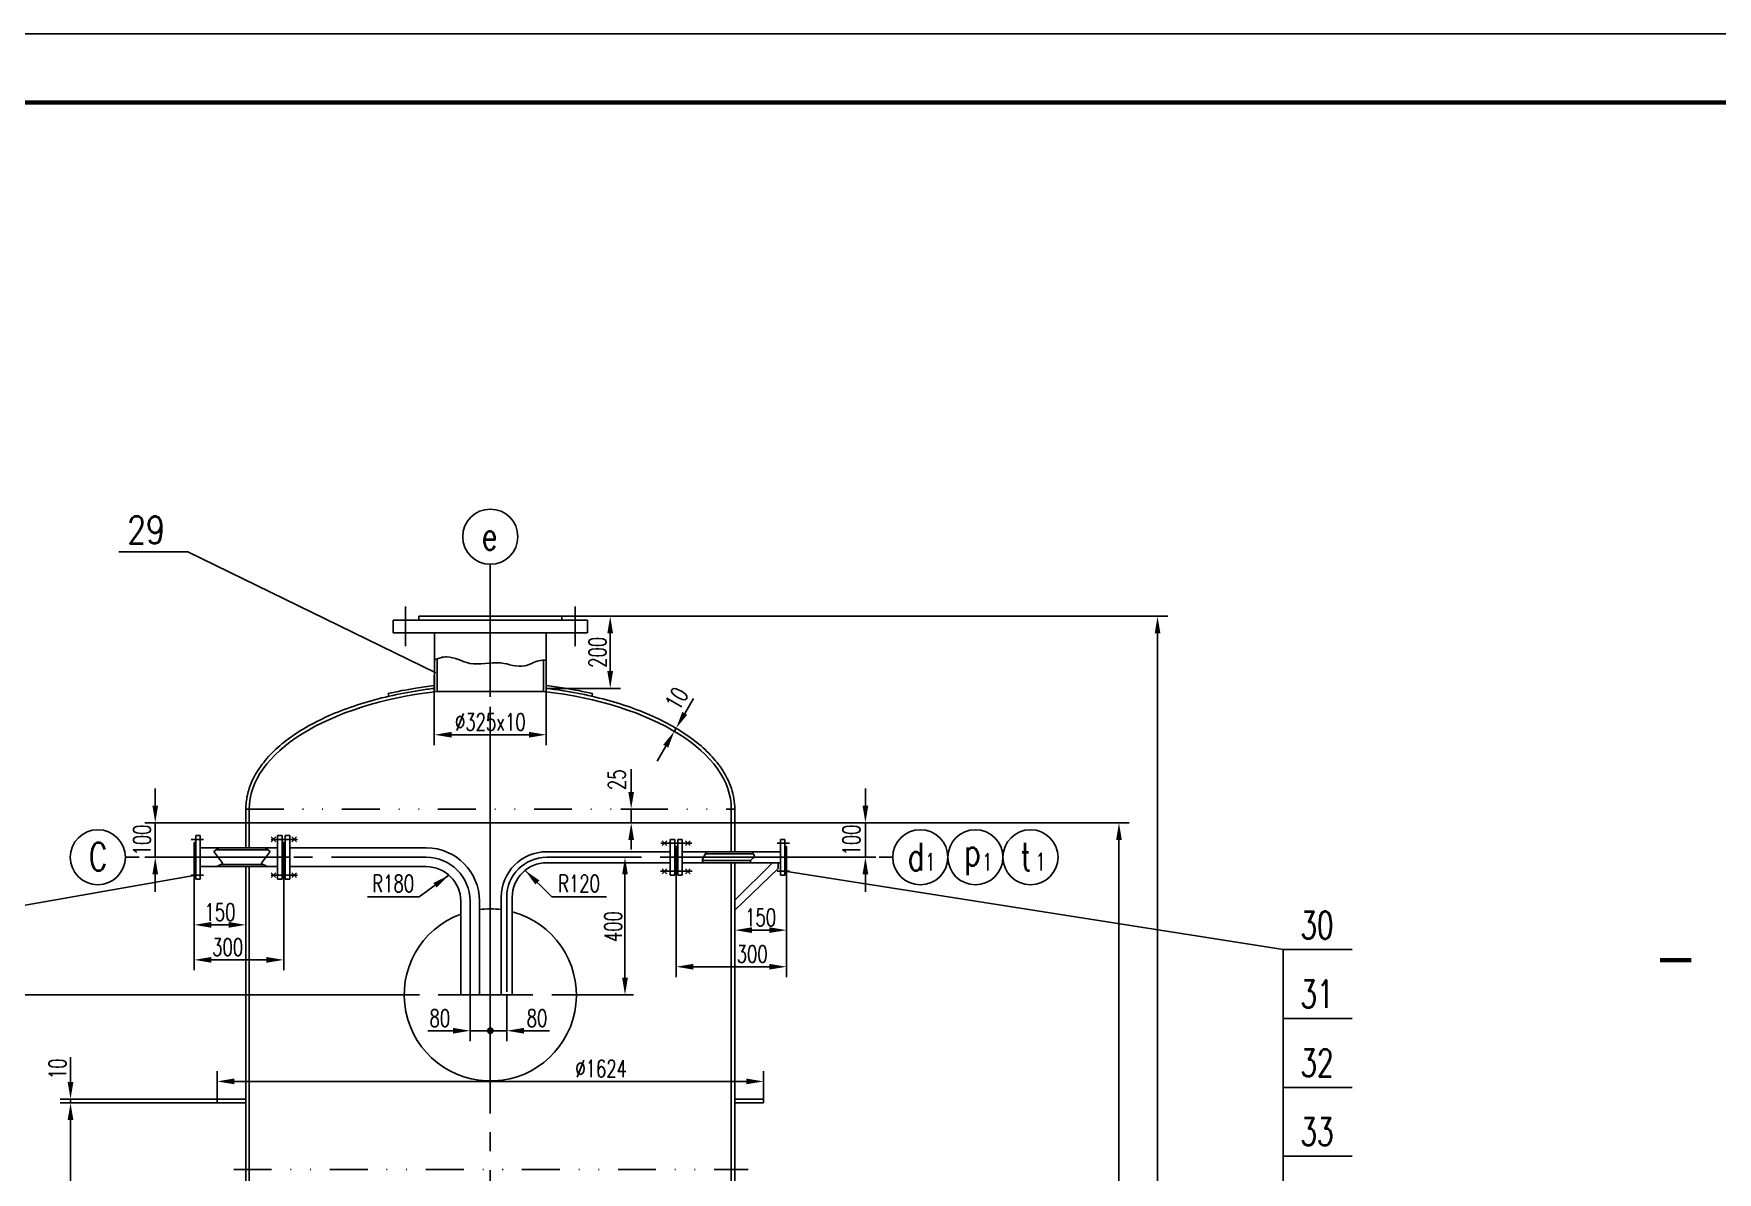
# Model space of a CAD drawing. Extents: x 1416 to 4159, y -4009 to -2804.
# Drawn here: x 1541.2 to 1785.7, y -2977.2 to -2811.8 of the extents above; entities that cross this region are included whole.
import ezdxf
from ezdxf.enums import TextEntityAlignment as Align

# ---------------------------------------------------------------- set-up
doc = ezdxf.new("R2010")
doc.units = 0
doc.header["$LTSCALE"] = 11
doc.header["$MEASUREMENT"] = 0
doc.linetypes.add('CENTER', pattern=[2, 1.25, -0.25, 0.25, -0.25])
doc.linetypes.add('DIVIDE', pattern=[1.25, 0.5, -0.25, 0, -0.25, 0, -0.25])
doc.layers.get('0').update_dxf_attribs({"linetype": 'CONTINUOUS'})
doc.layers.get('DEFPOINTS').update_dxf_attribs({"linetype": 'CONTINUOUS'})
for name, color, linetype in [('1', 2, 'CENTER'), ('2', 2, 'CONTINUOUS'), ('3', 2, 'DIVIDE'), ('6', 2, 'CONTINUOUS')]:
    doc.layers.add(name, color=color, linetype=linetype)
doc.styles.add('H5', font='romans', dxfattribs={"width": 0.8, "bigfont": 'HZ5.SHX'})
doc.styles.add('HZ', font='txt', dxfattribs={"width": 0.5, "bigfont": 'hztxt.shx'})
doc.styles.add('HZ5', font='romans.shx', dxfattribs={"width": 0.7, "bigfont": 'hztxt.shx'})
doc.styles.add('HZTXT', font='ROMANS', dxfattribs={"width": 0.7, "bigfont": 'HZTXT'})
doc.dimstyles.new('STANDARD$0', dxfattribs={"dimscale": 0, "dimtxt": 4, "dimasz": 3, "dimexe": 1.5, "dimexo": 0, "dimgap": 1, "dimtad": 1, "dimdec": 0, "dimlfac": 5, "dimzin": 12, "dimtxsty": 'H5', "dimcen": 0, "dimazin": 3, "dimtfac": 1, "dimtdec": 0, "dimtmove": 0, "dimatfit": 3, "dimtvp": 0.833333, "dimtolj": 1, "dimtzin": 1})

# ---------------------------------------------------------------- blocks, each defined once
blk = doc.blocks.new('*D46')
at = {"color": 2, "linetype": 'BYBLOCK'}
for p, q in [((2765.16, -2990.06), (2708.45, -2990.06)), ((2709.95, -3076.05), (2709.95, -2992.56)), ((2763.16, -3078.55), (2708.45, -3078.55))]:
    blk.add_line(p, q, dxfattribs=at)
for points in [[(2709.53, -2992.56), (2710.36, -2992.56), (2709.95, -2990.06)], [(2709.53, -3076.05), (2710.36, -3076.05), (2709.95, -3078.55)]]:
    blk.add_solid(points, dxfattribs=at)
at = {"layer": 'DEFPOINTS', "color": 0, "linetype": 'BYBLOCK'}
for p in [(2709.95, -2990.06), (2765.16, -2990.06), (2763.16, -3078.55)]:
    blk.add_point(p, dxfattribs=at)
at = {"color": 2, "linetype": 'BYBLOCK', "insert": (2708.1, -3034.31), "char_height": 2.5, "attachment_point": 5, "rotation": 90, "style": 'HZ5'}
blk.add_mtext('\\A1;5700', dxfattribs=at)
blk = doc.blocks.new('*D54')
at = {"color": 2, "linetype": 'BYBLOCK'}
for p, q in [((1613.34, -2896.41), (1705.94, -2896.41)), ((1704.44, -2898.91), (1704.44, -3573.36)), ((1633.13, -3575.86), (1705.94, -3575.86))]:
    blk.add_line(p, q, dxfattribs=at)
for points in [[(1704.03, -2898.91), (1704.86, -2898.91), (1704.44, -2896.41)], [(1704.03, -3573.36), (1704.86, -3573.36), (1704.44, -3575.86)]]:
    blk.add_solid(points, dxfattribs=at)
at = {"layer": 'DEFPOINTS', "color": 0, "linetype": 'BYBLOCK'}
for p in [(1613.34, -2896.41), (1633.13, -3575.86), (1704.44, -3575.86)]:
    blk.add_point(p, dxfattribs=at)
at = {"color": 2, "linetype": 'BYBLOCK', "insert": (1702.59, -3206.22), "char_height": 2.5, "attachment_point": 5, "rotation": 90, "style": 'HZ5'}
blk.add_mtext('\\A1;~35385', dxfattribs=at)
blk = doc.blocks.new('*D53')
at = {"color": 2, "linetype": 'BYBLOCK'}
for p, q in [((2794.92, -2965.06), (2871.06, -2965.06)), ((2869.56, -2967.56), (2869.56, -3462.6)), ((2800.85, -3465.1), (2871.06, -3465.1))]:
    blk.add_line(p, q, dxfattribs=at)
for points in [[(2869.14, -2967.56), (2869.97, -2967.56), (2869.56, -2965.06)], [(2869.14, -3462.6), (2869.97, -3462.6), (2869.56, -3465.1)]]:
    blk.add_solid(points, dxfattribs=at)
at = {"layer": 'DEFPOINTS', "color": 0, "linetype": 'BYBLOCK'}
for p in [(2794.92, -2965.06), (2800.85, -3465.1), (2869.56, -3465.1)]:
    blk.add_point(p, dxfattribs=at)
at = {"color": 2, "linetype": 'BYBLOCK', "insert": (2867.71, -3205.47), "char_height": 2.5, "attachment_point": 5, "rotation": 90, "style": 'HZ5'}
blk.add_mtext('\\A1;29100', dxfattribs=at)
blk = doc.blocks.new('*D64')
at = {"color": 2, "linetype": 'BYBLOCK'}
for p, q in [((2738.6, -3023.01), (2738.6, -3018.94)), ((2817.93, -3023.01), (2817.93, -3018.94)), ((2741.1, -3020.44), (2815.43, -3020.44))]:
    blk.add_line(p, q, dxfattribs=at)
for points in [[(2741.1, -3020.02), (2741.1, -3020.86), (2738.6, -3020.44)], [(2815.43, -3020.02), (2815.43, -3020.86), (2817.93, -3020.44)]]:
    blk.add_solid(points, dxfattribs=at)
at = {"layer": 'DEFPOINTS', "color": 0, "linetype": 'BYBLOCK'}
for p in [(2817.93, -3020.44), (2738.6, -3023.01), (2817.93, -3023.01)]:
    blk.add_point(p, dxfattribs=at)
at = {"color": 2, "linetype": 'BYBLOCK', "insert": (2794.36, -3018.59), "char_height": 2.5, "attachment_point": 5, "style": 'HZ5'}
blk.add_mtext('\\A1;∅1624', dxfattribs=at)
blk = doc.blocks.new('*D19')
at = {"color": 2, "linetype": 'BYBLOCK'}
for p, q in [((2786.44, -2935.06), (2797.18, -2935.06)), ((2795.68, -2943.03), (2795.68, -2937.56)), ((2786.39, -2945.53), (2797.18, -2945.53))]:
    blk.add_line(p, q, dxfattribs=at)
for points in [[(2795.26, -2937.56), (2796.1, -2937.56), (2795.68, -2935.06)], [(2795.26, -2943.03), (2796.1, -2943.03), (2795.68, -2945.53)]]:
    blk.add_solid(points, dxfattribs=at)
at = {"layer": 'DEFPOINTS', "color": 0, "linetype": 'BYBLOCK'}
for p in [(2786.44, -2935.06), (2795.68, -2935.06), (2786.39, -2945.53)]:
    blk.add_point(p, dxfattribs=at)
at = {"color": 2, "linetype": 'BYBLOCK', "insert": (2793.83, -2940.3), "char_height": 2.5, "attachment_point": 5, "rotation": 90, "style": 'HZ5'}
blk.add_mtext('\\A1;200', dxfattribs=at)
blk = doc.blocks.new('*D21')
at = {"color": 2, "linetype": 'BYBLOCK'}
for p, q in [((2770.14, -2943.6), (2770.14, -2953.77)), ((2786.39, -2943.6), (2786.39, -2953.77)), ((2772.64, -2952.27), (2783.89, -2952.27))]:
    blk.add_line(p, q, dxfattribs=at)
for points in [[(2772.64, -2951.85), (2772.64, -2952.68), (2770.14, -2952.27)], [(2783.89, -2951.85), (2783.89, -2952.68), (2786.39, -2952.27)]]:
    blk.add_solid(points, dxfattribs=at)
at = {"layer": 'DEFPOINTS', "color": 0, "linetype": 'BYBLOCK'}
for p in [(2770.14, -2943.6), (2786.39, -2943.6), (2786.39, -2952.27)]:
    blk.add_point(p, dxfattribs=at)
at = {"color": 2, "linetype": 'BYBLOCK', "insert": (2778.27, -2950.42), "char_height": 2.5, "attachment_point": 5, "style": 'HZ5'}
blk.add_mtext('\\A1;∅325x10', dxfattribs=at)
blk = doc.blocks.new('*D18')
at = {"color": 2, "linetype": 'BYBLOCK'}
for p, q in [((2821.27, -3005.41), (2821.27, -3016.64)), ((2813.77, -3013.67), (2813.77, -3016.64)), ((2816.27, -3015.14), (2818.77, -3015.14))]:
    blk.add_line(p, q, dxfattribs=at)
for points in [[(2816.27, -3014.72), (2816.27, -3015.55), (2813.77, -3015.14)], [(2818.77, -3014.72), (2818.77, -3015.55), (2821.27, -3015.14)]]:
    blk.add_solid(points, dxfattribs=at)
at = {"layer": 'DEFPOINTS', "color": 0, "linetype": 'BYBLOCK'}
for p in [(2821.27, -3005.41), (2813.77, -3013.67), (2821.27, -3015.14)]:
    blk.add_point(p, dxfattribs=at)
at = {"color": 2, "linetype": 'BYBLOCK', "insert": (2817.52, -3013.29), "char_height": 2.5, "attachment_point": 5, "style": 'HZ5'}
blk.add_mtext('\\A1;150', dxfattribs=at)
blk = doc.blocks.new('*D99')
at = {"color": 2, "linetype": 'BYBLOCK'}
for p, q in [((2738.6, -3005.72), (2715.81, -3005.72)), ((2717.31, -3440.53), (2717.31, -3008.22)), ((2738.6, -3443.03), (2715.81, -3443.03))]:
    blk.add_line(p, q, dxfattribs=at)
for points in [[(2716.89, -3008.22), (2717.73, -3008.22), (2717.31, -3005.72)], [(2716.89, -3440.53), (2717.73, -3440.53), (2717.31, -3443.03)]]:
    blk.add_solid(points, dxfattribs=at)
at = {"layer": 'DEFPOINTS', "color": 0, "linetype": 'BYBLOCK'}
for p in [(2717.31, -3005.72), (2738.6, -3005.72), (2738.6, -3443.03)]:
    blk.add_point(p, dxfattribs=at)
at = {"color": 2, "linetype": 'BYBLOCK', "insert": (2715.46, -3224.37), "char_height": 2.5, "attachment_point": 5, "rotation": 90, "style": 'HZ5'}
blk.add_mtext('\\A1;9x3000=27000', dxfattribs=at)

msp = doc.modelspace()

# ---------------------------------------------------------------- linework, layer by layer
for p, q in [((1593.42103, -2896.9941), (1593.42103, -2898.8036)), ((1607.54847, -2896.9941), (1593.42103, -2896.9941)), ((1597.1648, -2896.41279), (1597.1648, -2896.9941)), ((1607.54847, -2896.41279), (1597.1648, -2896.41279)), ((1607.54847, -2896.41279), (1617.93215, -2896.41279)), ((1607.54847, -2896.9941), (1621.67592, -2896.9941)), ((1617.93215, -2896.41279), (1617.93215, -2896.9941)), ((1621.67592, -2896.9941), (1621.67592, -2898.8036)), ((1593.42103, -2898.8036), (1607.54847, -2898.8036)), ((1599.42347, -2898.8036), (1599.42347, -2907.39086)), ((1621.67592, -2898.8036), (1607.54847, -2898.8036)), ((1615.67347, -2898.8036), (1615.67347, -2907.39086)), ((1599.82347, -2902.59469), (1599.82347, -2907.34436)), ((1615.27347, -2902.80601), (1615.27347, -2907.34436)), ((1592.70129, -2907.64145), (1592.79108, -2908.03122)), ((1599.82347, -2907.34436), (1615.27347, -2907.34436)), ((1622.39566, -2907.64145), (1622.30587, -2908.03122)), ((1572.04847, -2924.41279), (1572.04847, -2930.05023)), ((1572.04847, -2924.41279), (1572.04847, -2930.05023)), ((1572.04847, -2926.41279), (1643.04847, -2926.41279)), ((1572.54847, -2924.41279), (1572.54847, -2930.05023)), ((1572.54847, -2924.41279), (1572.54847, -2930.05023)), ((1642.54847, -2924.41279), (1642.54847, -2930.61279)), ((1643.04847, -2924.41279), (1643.04847, -2930.61279)), ((1643.04847, -2924.41279), (1643.04847, -2930.61279)), ((1564.77112, -2931.41279), (1564.77112, -2928.25075)), ((1564.77112, -2928.25075), (1565.42747, -2928.25075)), ((1565.42747, -2928.25075), (1565.42747, -2931.41279)), ((1575.71744, -2929.15276), (1576.40348, -2928.46672)), ((1576.40348, -2929.15276), (1575.71744, -2928.46672)), ((1577.32583, -2928.25075), (1576.66947, -2928.25075)), ((1576.66947, -2928.25075), (1576.66947, -2931.41279)), ((1577.32583, -2931.41279), (1577.32583, -2928.25075)), ((1577.77112, -2928.25075), (1578.42747, -2928.25075)), ((1577.77112, -2931.41279), (1577.77112, -2928.25075)), ((1578.42747, -2928.25075), (1578.42747, -2931.41279)), ((1579.40227, -2929.15276), (1578.71624, -2928.46672)), ((1578.71624, -2929.15276), (1579.40227, -2928.46672)), ((1633.66947, -2928.8133), (1633.66947, -2931.41279)), ((1634.32583, -2928.8133), (1633.66947, -2928.8133)), ((1634.32583, -2931.41279), (1634.32583, -2928.8133)), ((1634.77112, -2928.8133), (1635.42747, -2928.8133)), ((1634.77112, -2931.41279), (1634.77112, -2928.8133)), ((1635.42747, -2928.8133), (1635.42747, -2931.41279)), ((1649.66947, -2928.8133), (1649.66947, -2931.41279)), ((1650.32583, -2928.8133), (1649.66947, -2928.8133)), ((1650.32583, -2931.41279), (1650.32583, -2928.8133)), ((1564.54847, -2929.28484), (1564.54847, -2931.41279)), ((1564.54847, -2929.28484), (1564.77112, -2929.28484)), ((1572.54847, -2930.05023), (1565.42747, -2930.05023)), ((1572.54847, -2930.35733), (1567.71639, -2930.35733)), ((1572.54847, -2930.05023), (1576.66947, -2930.05023)), ((1572.54847, -2930.35733), (1575.27117, -2930.35733)), ((1577.54847, -2929.28484), (1577.32583, -2929.28484)), ((1577.54847, -2929.28484), (1577.54847, -2931.41279)), ((1577.54847, -2929.28484), (1577.77112, -2929.28484)), ((1577.54847, -2929.28484), (1577.54847, -2931.41279)), ((1598.25125, -2930.05023), (1578.42747, -2930.05023)), ((1615.73654, -2930.61279), (1633.66947, -2930.61279)), ((1632.49465, -2929.02928), (1633.18068, -2929.71531)), ((1633.18068, -2929.02928), (1632.49465, -2929.71531)), ((1634.54847, -2929.84739), (1634.32583, -2929.84739)), ((1634.54847, -2929.84739), (1634.54847, -2931.41279)), ((1634.54847, -2929.84739), (1634.54847, -2931.41279)), ((1634.54847, -2929.84739), (1634.77112, -2929.84739)), ((1649.66947, -2930.61279), (1635.42747, -2930.61279)), ((1636.56797, -2929.02928), (1635.88194, -2929.71531)), ((1635.88194, -2929.02928), (1636.56797, -2929.71531)), ((1645.74299, -2930.91989), (1638.81847, -2930.91989)), ((1650.54847, -2929.84739), (1650.32583, -2929.84739)), ((1650.54847, -2929.84739), (1650.54847, -2931.41279)), ((1564.54847, -2933.54073), (1564.54847, -2931.41279)), ((1564.54847, -2933.54073), (1564.77112, -2933.54073)), ((1564.77112, -2931.41279), (1564.77112, -2934.57483)), ((1565.42747, -2934.57483), (1565.42747, -2931.41279)), ((1572.54847, -2932.77534), (1565.42747, -2932.77534)), ((1572.54847, -2932.46824), (1568.40687, -2932.46824)), ((1572.04847, -2932.77534), (1572.04847, -2976.74046)), ((1572.54847, -2932.46824), (1574.5807, -2932.46824)), ((1572.54847, -2932.77534), (1572.54847, -2976.74046)), ((1572.54847, -2932.77534), (1576.66947, -2932.77534)), ((1576.40348, -2933.67281), (1575.71744, -2934.35885)), ((1575.71744, -2933.67281), (1576.40348, -2934.35885)), ((1576.66947, -2934.57483), (1576.66947, -2931.41279)), ((1577.32583, -2931.41279), (1577.32583, -2934.57483)), ((1577.54847, -2933.54073), (1577.32583, -2933.54073)), ((1577.54847, -2933.54073), (1577.54847, -2931.41279)), ((1577.54847, -2933.54073), (1577.54847, -2931.41279)), ((1577.54847, -2933.54073), (1577.77112, -2933.54073)), ((1577.77112, -2931.41279), (1577.77112, -2934.57483)), ((1578.42747, -2934.57483), (1578.42747, -2931.41279)), ((1598.25125, -2932.77534), (1578.42747, -2932.77534)), ((1578.71624, -2933.67281), (1579.40227, -2934.35885)), ((1579.40227, -2933.67281), (1578.71624, -2934.35885)), ((1615.73654, -2932.21279), (1633.66947, -2932.21279)), ((1633.18068, -2933.79629), (1632.49465, -2933.11026)), ((1632.49465, -2933.79629), (1633.18068, -2933.11026)), ((1633.66947, -2934.01227), (1633.66947, -2931.41279)), ((1634.32583, -2931.41279), (1634.32583, -2934.01227)), ((1634.54847, -2932.97818), (1634.32583, -2932.97818)), ((1634.54847, -2932.97818), (1634.54847, -2931.41279)), ((1634.54847, -2932.97818), (1634.54847, -2931.41279)), ((1634.54847, -2932.97818), (1634.77112, -2932.97818)), ((1634.77112, -2931.41279), (1634.77112, -2934.01227)), ((1635.42747, -2934.01227), (1635.42747, -2931.41279)), ((1649.66947, -2932.21279), (1635.42747, -2932.21279)), ((1635.88194, -2933.79629), (1636.56797, -2933.11026)), ((1636.56797, -2933.79629), (1635.88194, -2933.11026)), ((1645.33291, -2931.90568), (1638.40687, -2931.90568)), ((1642.54847, -2932.21279), (1642.54847, -2976.74046)), ((1643.04847, -2932.21279), (1643.04847, -2976.74046)), ((1648.51687, -2932.21279), (1643.04847, -2937.65006)), ((1649.32739, -2933.06244), (1643.04847, -2939.11501)), ((1649.32739, -2932.21279), (1649.32739, -2933.06244)), ((1649.66947, -2934.01227), (1649.66947, -2931.41279)), ((1650.32583, -2931.41279), (1650.32583, -2934.01227)), ((1650.54847, -2932.97818), (1650.32583, -2932.97818)), ((1650.54847, -2932.97818), (1650.54847, -2931.41279)), ((1564.77112, -2934.57483), (1565.42747, -2934.57483)), ((1577.32583, -2934.57483), (1576.66947, -2934.57483)), ((1577.77112, -2934.57483), (1578.42747, -2934.57483)), ((1634.32583, -2934.01227), (1633.66947, -2934.01227)), ((1634.77112, -2934.01227), (1635.42747, -2934.01227)), ((1650.32583, -2934.01227), (1649.66947, -2934.01227)), ((1603.25125, -2937.77534), (1603.25125, -2951.41279)), ((1605.97636, -2937.77534), (1605.97636, -2951.41279)), ((1609.13654, -2937.21279), (1609.13654, -2951.41279)), ((1610.73654, -2937.21279), (1610.73654, -2951.41279)), ((1603.25125, -2951.41279), (1605.97636, -2951.41279)), ((1610.73654, -2951.41279), (1609.13654, -2951.41279)), ((1567.8827, -2966.53069), (1572.04847, -2966.53069)), ((1567.8827, -2967.07074), (1567.8827, -2966.53069)), ((1572.04847, -2967.07074), (1567.8827, -2967.07074)), ((1572.04847, -2987.3683), (1572.04847, -2967.22306)), ((1572.54847, -2987.3683), (1572.54847, -2967.22306)), ((1642.54847, -2987.3683), (1642.54847, -2967.22306)), ((1647.21425, -2966.53069), (1643.04847, -2966.53069)), ((1643.04847, -2967.07074), (1647.21425, -2967.07074)), ((1643.04847, -2987.3683), (1643.04847, -2967.22306)), ((1647.21425, -2967.07074), (1647.21425, -2966.53069))]:
    msp.add_line(p, q)
at = {"color": 2, "linetype": 'BYBLOCK'}
for p, q in [((1635.77945, -2910.51664), (1637.03243, -2908.3533)), ((1634.27588, -2913.11263), (1634.52647, -2912.67998)), ((1634.27588, -2913.11263), (1634.52647, -2912.67998)), ((1633.0229, -2915.27597), (1631.76991, -2917.43931)), ((1628.00391, -2921.91279), (1628.00391, -2918.61687)), ((1558.89327, -2923.91279), (1558.89327, -2921.41279)), ((1662.01823, -2923.91279), (1662.01823, -2921.41279)), ((1573.5218, -2926.41279), (1557.39327, -2926.41279)), ((1558.89327, -2931.41279), (1558.89327, -2926.41279)), ((1558.89327, -2931.41279), (1558.89327, -2926.41279)), ((1628.00391, -2924.41279), (1626.50391, -2924.41279)), ((1628.00391, -2926.41279), (1626.50391, -2926.41279)), ((1628.00391, -2924.41279), (1628.00391, -2926.41279)), ((1628.00391, -2924.41279), (1628.00391, -2926.41279)), ((1641.00003, -2926.41279), (1663.51823, -2926.41279)), ((1662.01823, -2926.41279), (1662.01823, -2931.41279)), ((1662.01823, -2926.41279), (1662.01823, -2931.41279)), ((1628.00391, -2928.91279), (1628.00391, -2930.26786)), ((1564.54847, -2930.05016), (1564.54847, -2942.72701)), ((1565.94426, -2931.41279), (1557.39327, -2931.41279)), ((1564.54847, -2932.83375), (1564.54847, -2947.81303)), ((1577.54847, -2933.19399), (1577.54847, -2947.81303)), ((1615.73654, -2931.41279), (1625.83665, -2931.41279)), ((1634.54847, -2932.97818), (1634.54847, -2948.81419)), ((1649.11947, -2931.41279), (1663.51823, -2931.41279)), ((1650.54847, -2932.97818), (1650.54847, -2948.81419)), ((1558.89327, -2933.91279), (1558.89327, -2936.41279)), ((1572.04847, -2936.26129), (1572.04847, -2942.72701)), ((1627.10564, -2948.91279), (1627.10564, -2933.91279)), ((1662.01823, -2933.91279), (1662.01823, -2936.41279)), ((1567.04847, -2941.22701), (1569.54847, -2941.22701)), ((1567.04847, -2946.31303), (1575.04847, -2946.31303)), ((1648.04847, -2947.31419), (1637.04847, -2947.31419)), ((1604.61381, -2951.41279), (1604.61381, -2958.10614)), ((1607.54847, -2951.41279), (1607.54847, -2958.10614)), ((1618.82343, -2951.41279), (1628.05184, -2951.41279)), ((1602.11381, -2956.60614), (1598.47301, -2956.60614)), ((1604.61381, -2956.60614), (1607.54847, -2956.60614)), ((1604.61381, -2956.60614), (1609.93654, -2956.60614)), ((1612.43654, -2956.60614), (1616.13166, -2956.60614)), ((1546.58929, -2964.03069), (1546.58929, -2960.44284)), ((1567.8827, -2966.53069), (1545.08929, -2966.53069)), ((1567.8827, -2967.07074), (1545.08929, -2967.07074)), ((1546.58929, -2967.07074), (1546.58929, -2966.53069)), ((1546.58929, -2967.07074), (1546.58929, -2966.53069)), ((1546.58929, -2969.57074), (1546.58929, -2972.07074))]:
    msp.add_line(p, q, dxfattribs=at)
at = {"color": 0, "linetype": 'BYBLOCK'}
for p, q in [((1616.4891, -2937.14171), (1612.60268, -2933.31678)), ((1597.23666, -2937.14171), (1601.54116, -2934.01017))]:
    msp.add_line(p, q, dxfattribs=at)
for centre, radius, start, end in [((1598.25125, -2937.77534), 7.72511, 0, 90), ((1615.73654, -2937.21279), 6.6, 90, 180), ((1598.25125, -2937.77534), 5, 0, 90), ((1615.73654, -2937.21279), 5, 90, 180), ((1607.54847, -2951.41279), 12.5, 110.1072011, 75.2237213), ((1607.54847, -2951.41279), 12.5, 82.7011063, 97.2251586)]:
    msp.add_arc(centre, radius, start, end)
for major_axis, start_param, end_param in [((-35, 0), -1.34824957, 0), ((35, 0), 0, 1.34824957)]:
    msp.add_ellipse((1607.54847, -2924.41279), major_axis=major_axis, ratio=0.5, start_param=start_param, end_param=end_param)
for points, knots in [([(1599.42347, -2906.88734), (1599.06324, -2906.93), (1598.70433, -2906.97549), (1596.84247, -2907.22718), (1595.36457, -2907.48053), (1592.4873, -2908.08302), (1591.08793, -2908.43216), (1588.39173, -2909.22052), (1587.09491, -2909.65973), (1584.626, -2910.6212), (1583.45391, -2911.14345), (1581.25448, -2912.26287), (1580.22714, -2912.86002), (1578.33485, -2914.12034), (1577.4699, -2914.78349), (1575.91778, -2916.16634), (1575.23059, -2916.88606), (1574.04761, -2918.37192), (1573.55182, -2919.13814), (1572.83075, -2920.57229), (1572.5739, -2921.23489), (1572.20672, -2922.57465), (1572.09646, -2923.25178), (1572.05267, -2924.09115), (1572.04847, -2924.25197), (1572.04847, -2924.41279)], [4.944942425, 4.944942425, 4.944942425, 4.944942425, 4.976434496, 4.976434496, 5.108992161, 5.108992161, 5.241549827, 5.241549827, 5.374107492, 5.374107492, 5.506665157, 5.506665157, 5.639222822, 5.639222822, 5.771780488, 5.771780488, 5.904338153, 5.904338153, 6.036895818, 6.036895818, 6.147001408, 6.147001408, 6.257106998, 6.257106998, 6.283185307, 6.283185307, 6.283185307, 6.283185307]), ([(1599.37644, -2906.49012), (1598.48707, -2906.59543), (1597.6056, -2906.71797), (1595.36094, -2907.0773), (1594.01331, -2907.33924), (1592.70129, -2907.64145)], [4.9449424246, 4.9449424246, 4.9449424246, 4.9449424246, 5.0222264313, 5.0222264313, 5.1441090441, 5.1441090441, 5.1441090441, 5.1441090441]), ([(1643.04847, -2924.41279), (1643.04847, -2923.91092), (1643.00758, -2923.40907), (1642.84464, -2922.41023), (1642.72261, -2921.91326), (1642.3992, -2920.92856), (1642.19782, -2920.44083), (1641.56741, -2919.17554), (1641.07481, -2918.40866), (1639.89801, -2916.9213), (1639.21381, -2916.20075), (1637.66742, -2914.81608), (1636.80522, -2914.15194), (1634.91817, -2912.8895), (1633.89332, -2912.29121), (1631.69856, -2911.16938), (1630.52866, -2910.64585), (1628.06377, -2909.6817), (1626.7688, -2909.24109), (1624.07591, -2908.44983), (1622.67801, -2908.09919), (1619.80327, -2907.49361), (1618.32645, -2907.23867), (1616.44138, -2906.98169), (1616.05818, -2906.9329), (1615.67347, -2906.88734)], [3.141592654, 3.141592654, 3.141592654, 3.141592654, 3.22297594, 3.22297594, 3.304359227, 3.304359227, 3.385742513, 3.385742513, 3.518300178, 3.518300178, 3.650857844, 3.650857844, 3.783415509, 3.783415509, 3.915973174, 3.915973174, 4.048530839, 4.048530839, 4.181088505, 4.181088505, 4.31364617, 4.31364617, 4.446203835, 4.446203835, 4.479835527, 4.479835527, 4.479835527, 4.479835527]), ([(1615.72051, -2906.49012), (1616.60988, -2906.59543), (1617.49135, -2906.71797), (1619.73601, -2907.0773), (1621.08364, -2907.33924), (1622.39566, -2907.64145)], [4.9449424246, 4.9449424246, 4.9449424246, 4.9449424246, 5.0222264313, 5.0222264313, 5.1441090441, 5.1441090441, 5.1441090441, 5.1441090441])]:
    msp.add_open_spline(points, degree=3, knots=knots)
at = {"color": 2, "linetype": 'BYBLOCK'}
for points in [[(1635.4189, -2910.30781), (1636.14001, -2910.72547), (1634.52647, -2912.67998)], [(1632.66234, -2915.06714), (1633.38345, -2915.4848), (1634.27588, -2913.11263)], [(1558.4766, -2923.91279), (1559.30994, -2923.91279), (1558.89327, -2926.41279)], [(1627.58724, -2921.91279), (1628.42058, -2921.91279), (1628.00391, -2924.41279)], [(1661.60156, -2923.91279), (1662.43489, -2923.91279), (1662.01823, -2926.41279)], [(1627.58724, -2928.91279), (1628.42058, -2928.91279), (1628.00391, -2926.41279)], [(1558.4766, -2933.91279), (1559.30994, -2933.91279), (1558.89327, -2931.41279)], [(1626.68897, -2933.91279), (1627.52231, -2933.91279), (1627.10564, -2931.41279)], [(1661.60156, -2933.91279), (1662.43489, -2933.91279), (1662.01823, -2931.41279)], [(1567.04847, -2940.81035), (1567.04847, -2941.64368), (1564.54847, -2941.22701)], [(1569.54847, -2940.81035), (1569.54847, -2941.64368), (1572.04847, -2941.22701)], [(1567.04847, -2945.89636), (1567.04847, -2946.7297), (1564.54847, -2946.31303)], [(1575.04847, -2945.89636), (1575.04847, -2946.7297), (1577.54847, -2946.31303)], [(1637.04847, -2946.89752), (1637.04847, -2947.73086), (1634.54847, -2947.31419)], [(1648.04847, -2946.89752), (1648.04847, -2947.73086), (1650.54847, -2947.31419)], [(1626.68897, -2948.91279), (1627.52231, -2948.91279), (1627.10564, -2951.41279)], [(1602.11381, -2956.18947), (1602.11381, -2957.0228), (1604.61381, -2956.60614)], [(1612.43654, -2956.18947), (1612.43654, -2957.0228), (1609.93654, -2956.60614)], [(1546.17262, -2964.03069), (1547.00596, -2964.03069), (1546.58929, -2966.53069)], [(1546.17262, -2969.57074), (1547.00596, -2969.57074), (1546.58929, -2967.07074)]]:
    msp.add_solid(points, dxfattribs=at)
at = {"color": 0, "linetype": 'BYBLOCK'}
for points in [[(1614.67675, -2934.77342), (1614.09221, -2935.36736), (1612.60268, -2933.31678)], [(1599.27442, -2935.14397), (1599.76466, -2935.81784), (1601.54116, -2934.01017)]]:
    msp.add_solid(points, dxfattribs=at)
at = {"layer": '1'}
for p, q in [((1607.54847, -2888.85819), (1607.54847, -3577.42118)), ((1607.54847, -2893.08753), (1607.54847, -2955.38749)), ((1595.24068, -2894.97724), (1595.24068, -2900.75384)), ((1619.85626, -2894.97724), (1619.85626, -2900.75384)), ((1565.88707, -2928.80974), (1564.10754, -2928.80974)), ((1575.72477, -2928.80974), (1577.9894, -2928.80974)), ((1579.57062, -2928.80974), (1577.10754, -2928.80974)), ((1607.54847, -2929.87897), (1607.54847, -2964.98198)), ((1632.29824, -2929.3723), (1634.9894, -2929.3723)), ((1636.7987, -2929.3723), (1634.10754, -2929.3723)), ((1649.20987, -2929.3723), (1650.9894, -2929.3723)), ((1573.07085, -2931.41279), (1554.55419, -2931.41279)), ((1572.02609, -2931.41279), (1578.30812, -2931.41279)), ((1598.25125, -2931.41279), (1576.78882, -2931.41279)), ((1615.73654, -2931.41279), (1635.30812, -2931.41279)), ((1632.24842, -2933.45328), (1634.9894, -2933.45328)), ((1643.07085, -2931.41279), (1633.78882, -2931.41279)), ((1636.84853, -2933.45328), (1634.10754, -2933.45328)), ((1642.02609, -2931.41279), (1665.98959, -2931.41279)), ((1649.20987, -2933.45328), (1650.9894, -2933.45328)), ((1565.88707, -2934.01583), (1564.10754, -2934.01583)), ((1575.72477, -2934.01583), (1577.9894, -2934.01583)), ((1579.57062, -2934.01583), (1577.10754, -2934.01583)), ((1604.61381, -2937.77534), (1604.61381, -2953.40567)), ((1609.93654, -2937.21279), (1609.93654, -2953.05144)), ((1533.99672, -2951.41279), (1628.32156, -2951.41279))]:
    msp.add_line(p, q, dxfattribs=at)
for centre, radius, start, end in [((1598.25125, -2937.77534), 6.36256, 0, 90), ((1615.73654, -2937.21279), 5.8, 90, 180)]:
    msp.add_arc(centre, radius, start, end, dxfattribs=at)
at = {"layer": '2'}
for p, q in [((1416.20728, -2811.80904), (2257.20728, -2811.80904)), ((1599.62292, -2904.61059), (1563.60791, -2887.07527)), ((1568.15133, -2930.05023), (1567.42458, -2930.56337)), ((1567.42458, -2930.56337), (1568.71037, -2932.30269)), ((1575.56298, -2930.56337), (1574.27719, -2932.30269)), ((1574.83623, -2930.05023), (1575.56298, -2930.56337)), ((1568.71037, -2932.30269), (1567.84386, -2932.77534)), ((1574.27719, -2932.30269), (1575.1437, -2932.77534)), ((1650.32583, -2933.45328), (1722.70172, -2944.82576)), ((1564.77112, -2934.01583), (1506.55226, -2944.22743)), ((1597.23666, -2937.14171), (1589.70655, -2937.14171)), ((1616.4891, -2937.14171), (1624.40378, -2937.14171)), ((1722.70172, -2944.82576), (1722.70172, -2994.82576)), ((1609.93654, -2951.41279), (1609.93654, -2958.12624))]:
    msp.add_line(p, q, dxfattribs=at)
at = {"layer": '2', "color": 1, "const_width": 0.6}
msp.add_lwpolyline([(1441.20728, -2821.80904), (2247.20728, -2821.80904)], dxfattribs=at)
at = {"layer": '2'}
msp.add_lwpolyline([(1781.96943, -2946.36111, 0.6, 0.6, 0), (1777.41462, -2946.36111, 0, 0, 0), (1777.41462, -2951.99686, 1.5, 0, 0), (1777.41462, -2958.28288, 0, 0, 0)], format="xyseb", dxfattribs=at)
at = {"layer": '2', "const_width": 0.5}
msp.add_lwpolyline([(1607.29847, -2956.60614, 1), (1607.79847, -2956.60614, 1)], format="xyb", close=True, dxfattribs=at)
at = {"layer": '2'}
for centre in [(1607.54847, -2884.85819), (1550.55419, -2931.41279), (1669.98959, -2931.41279), (1677.98959, -2931.41279), (1685.98959, -2931.41279)]:
    msp.add_circle(centre, 4, dxfattribs=at)
for points, knots in [([(1599.42347, -2902.7528), (1600.03561, -2902.49658), (1601.75232, -2901.92973), (1604.87855, -2903.94655), (1608.72817, -2902.61959), (1612.16855, -2904.2032), (1614.23215, -2902.80593), (1615.31285, -2902.79103), (1615.67347, -2902.8293)], [0.660521926, 0.660521926, 0.660521926, 0.660521926, 2.572869187, 6.027873859, 10.521231488, 13.998317347, 16.220188659, 17.310913969, 17.310913969, 17.310913969, 17.310913969]), ([(1638.46515, -2932.21279), (1638.3683, -2932.0126), (1638.25273, -2931.49109), (1638.913, -2930.98324), (1638.87099, -2930.6381), (1638.86585, -2930.61279)], [0.633866001, 0.633866001, 0.633866001, 0.633866001, 1.276305199, 2.330096768, 2.413164673, 2.413164673, 2.413164673, 2.413164673]), ([(1645.39249, -2932.21279), (1645.31993, -2932.07891), (1645.24951, -2931.71535), (1646.18091, -2931.35536), (1645.65991, -2930.89115), (1645.68366, -2930.67707), (1645.70498, -2930.61279)], [0.485392733, 0.485392733, 0.485392733, 0.485392733, 0.92337537, 1.736869592, 2.215791102, 2.420830184, 2.420830184, 2.420830184, 2.420830184])]:
    msp.add_open_spline(points, degree=3, knots=knots, dxfattribs=at)
at = {"layer": '3'}
for p, q in [((1572.04847, -2924.41279), (1643.04847, -2924.41279)), ((1570.29178, -2976.74046), (1645.00653, -2976.74046))]:
    msp.add_line(p, q, dxfattribs=at)
at = {"layer": '6'}
for p, q in [((1563.60791, -2887.07527), (1553.60791, -2887.07527)), ((1732.70172, -2944.82576), (1722.70172, -2944.82576)), ((1732.70172, -2954.82576), (1722.70172, -2954.82576)), ((1732.70172, -2964.82576), (1722.70172, -2964.82576)), ((1732.70172, -2974.82576), (1722.70172, -2974.82576))]:
    msp.add_line(p, q, dxfattribs=at)
at = {"layer": 'DEFPOINTS', "color": 0, "linetype": 'BYBLOCK'}
for p in [(1634.04195, -2912.97714), (1634.52647, -2912.67998), (1558.89327, -2926.41279), (1573.5218, -2926.41279), (1628.00391, -2924.41279), (1628.00391, -2926.41279), (1628.00391, -2926.41279), (1641.00003, -2926.41279), (1564.54847, -2930.05016), (1564.54847, -2932.83375), (1565.94426, -2931.41279), (1577.54847, -2933.19399), (1612.60268, -2933.31678), (1627.10564, -2931.41279), (1634.54847, -2932.97818), (1649.11947, -2931.41279), (1650.54847, -2932.97818), (1662.01823, -2931.41279), (1572.04847, -2936.26129), (1601.54116, -2934.01017), (1597.49792, -2936.95164), (1572.04847, -2941.22701), (1577.54847, -2946.31303), (1634.54847, -2947.31419), (1604.61381, -2951.41279), (1607.54847, -2951.41279), (1618.82343, -2951.41279), (1609.93654, -2956.60614), (1546.58929, -2966.53069), (1567.8827, -2966.53069), (1567.8827, -2967.07074)]:
    msp.add_point(p, dxfattribs=at)

# ---------------------------------------------------------------- texts
at = {"color": 2, "linetype": 'BYBLOCK', "char_height": 2.5, "attachment_point": 5, "style": 'HZ5'}
for s, insert, rotation in [('10', (1634.60265, -2908.36817), 59.9210337), ('25', (1625.91685, -2920.1581), 90), ('100', (1556.97479, -2928.91279), 90), ('\\A1;100', (1659.98837, -2928.91279), 90), ('400', (1625.38373, -2941.49041), 90), ('10', (1544.70169, -2962.13848), 90)]:
    msp.add_mtext(s, dxfattribs=dict(at, insert=insert, rotation=rotation))
at = {"color": 0, "linetype": 'BYBLOCK', "char_height": 2.5, "attachment_point": 5, "style": 'HZTXT'}
for s, insert in [('R180', (1593.4466, -2935.22727)), ('R120', (1620.42922, -2935.22727))]:
    msp.add_mtext(s, dxfattribs=dict(at, insert=insert))
at = {"color": 2, "linetype": 'BYBLOCK', "char_height": 2.5, "attachment_point": 5, "style": 'HZ5'}
for s, insert in [('150', (1568.29847, -2939.37701)), ('300', (1569.40985, -2944.46303)), ('\\A1;300', (1645.5773, -2945.46419)), ('80', (1600.21419, -2954.77291)), ('80', (1614.33829, -2954.77291))]:
    msp.add_mtext(s, dxfattribs=dict(at, insert=insert))
at = {"layer": '1', "style": 'HZ', "width": 0.75}
for s, height, p in [('e', 4, (1607.43181, -2884.77056)), ('C', 4, (1550.58476, -2931.32516)), ('d', 4, (1669.35456, -2931.32516)), ('1', 2.5, (1671.45302, -2932.07416)), ('p', 4, (1677.56289, -2931.32516)), ('1', 2.5, (1679.70764, -2932.09728)), ('t', 4, (1685.31251, -2931.32516)), ('1', 2.5, (1687.45726, -2932.06154))]:
    msp.add_text(s, height=height, dxfattribs=at).set_placement(p, align=Align.MIDDLE)
at = {"layer": '2'}
for s, style, width, p in [('29', 'H5', 0.8, (1554.81686, -2885.86947)), ('30', 'HZTXT', 0.7, (1725.18926, -2943.27005)), ('31', 'HZTXT', 0.7, (1725.18926, -2953.27005)), ('32', 'HZTXT', 0.7, (1725.18926, -2963.27005)), ('33', 'HZTXT', 0.7, (1725.18926, -2973.27005))]:
    msp.add_text(s, height=4, dxfattribs=dict(at, style=style, width=width)).set_placement(p)

# ---------------------------------------------------------------- dimensions: what is measured, and where the dimension line sits
dim = msp.add_linear_dim(base=(1704.44346, -3575.86412), p1=(1613.33663, -2896.41279), p2=(1633.13365, -3575.86412), angle=90, text='~35385', dimstyle='STANDARD$0', override={"dimscale": 1, "dimtxt": 2.5, "dimasz": 2.5, "dimgap": 0.6, "dimlfac": 20, "dimtxsty": 'HZ5', "dimclrd": 2, "dimclre": 2, "dimclrt": 2, "dimtdec": 0, "dimtmove": 2})
dim.commit()
dim.dimension.update_dxf_attribs({"geometry": '*D54', "text_midpoint": (1702.59346, -3206.21709), "dimtype": 160})
for base, p1, p2, text, picture, middle in [((1624.95896, -2896.41279), (1615.67347, -2906.88734), (1615.72051, -2896.41279), '200', '*D19', (1623.10896, -2901.65007)), ((1539.22627, -2951.41279), (1592.43572, -3039.90241), (1594.44337, -2951.41279), '5700', '*D46', (1537.37627, -2995.6576))]:
    dim = msp.add_linear_dim(base=base, p1=p1, p2=p2, angle=90, text=text, dimstyle='STANDARD$0', override={"dimscale": 1, "dimtxt": 2.5, "dimasz": 2.5, "dimgap": 0.6, "dimlfac": 20, "dimtxsty": 'HZ5', "dimclrd": 2, "dimclre": 2, "dimclrt": 2, "dimtdec": 0, "dimtmove": 2})
    dim.commit()
    dim.dimension.update_dxf_attribs({"geometry": picture, "text_midpoint": middle, "insert": (-1170.71966, 38.6475)})
dim = msp.add_linear_dim(base=(1615.67347, -2913.61806), p1=(1599.42347, -2904.95633), p2=(1615.67347, -2904.95633), text='%%c325x10', dimstyle='STANDARD$0', override={"dimscale": 1, "dimtxt": 2.5, "dimasz": 2.5, "dimgap": 0.6, "dimlfac": 20, "dimtxsty": 'HZ5', "dimclrd": 2, "dimclre": 2, "dimclrt": 2, "dimtdec": 0, "dimtmove": 2})
dim.commit()
dim.dimension.update_dxf_attribs({"geometry": '*D21', "text_midpoint": (1607.54847, -2911.76806), "insert": (-1170.71966, 38.6475)})
dim = msp.add_linear_dim(base=(1698.83793, -3426.44789), p1=(1624.20522, -2926.41279), p2=(1630.13275, -3426.44789), angle=90, text='29100', dimstyle='STANDARD$0', override={"dimscale": 1, "dimtxt": 2.5, "dimasz": 2.5, "dimgap": 0.6, "dimlfac": 20, "dimtxsty": 'HZ5', "dimclrd": 2, "dimclre": 2, "dimclrt": 2, "dimtdec": 0, "dimtmove": 2})
dim.commit()
dim.dimension.update_dxf_attribs({"geometry": '*D53', "text_midpoint": (1696.98793, -3166.82429), "dimtype": 160, "insert": (-1170.71966, 38.6475)})
dim = msp.add_linear_dim(base=(1650.54847, -2941.99283), p1=(1643.04847, -2940.52473), p2=(1650.54847, -2932.26671), dimstyle='STANDARD$0', override={"dimscale": 1, "dimtxt": 2.5, "dimasz": 2.5, "dimgap": 0.6, "dimlfac": 20, "dimtxsty": 'HZ5', "dimclrd": 2, "dimclre": 2, "dimclrt": 2, "dimtdec": 0, "dimtmove": 2})
dim.commit()
dim.dimension.update_dxf_attribs({"geometry": '*D18', "text_midpoint": (1646.79847, -2974.63878), "insert": (-1170.71966, 73.14345)})
dim = msp.add_linear_dim(base=(1647.21425, -2963.96342), p1=(1567.8827, -2966.53069), p2=(1647.21425, -2966.53069), text='%%c1624', dimstyle='STANDARD$0', override={"dimscale": 1, "dimtxt": 2.5, "dimasz": 2.5, "dimgap": 0.6, "dimlfac": 20, "dimtxsty": 'HZ5', "dimclrd": 2, "dimclre": 2, "dimclrt": 2, "dimtdec": 0, "dimtmove": 2})
dim.commit()
dim.dimension.update_dxf_attribs({"geometry": '*D64', "text_midpoint": (1623.6381, -2962.11342), "dimtype": 160, "insert": (-1170.71966, 56.47813)})
dim = msp.add_linear_dim(base=(1546.58929, -2967.07074), p1=(1567.8827, -3404.38341), p2=(1567.8827, -2967.07074), angle=90, text='9x3000=27000', dimstyle='STANDARD$0', override={"dimtxt": 2.5, "dimasz": 2.5, "dimgap": 0.6, "dimtad": 1, "dimtih": 0, "dimtoh": 0, "dimdec": 0, "dimlfac": 20, "dimzin": 12, "dimtxsty": 'HZ5', "dimclrd": 2, "dimclre": 2, "dimclrt": 2, "dimtdec": 0, "dimtofl": 1, "dimtzin": 1}, dxfattribs=at)
dim.commit()
dim.dimension.update_dxf_attribs({"geometry": '*D99', "text_midpoint": (1544.73929, -3185.72708), "insert": (-1170.71966, 38.6475)})

doc.saveas('drawing.dxf')
